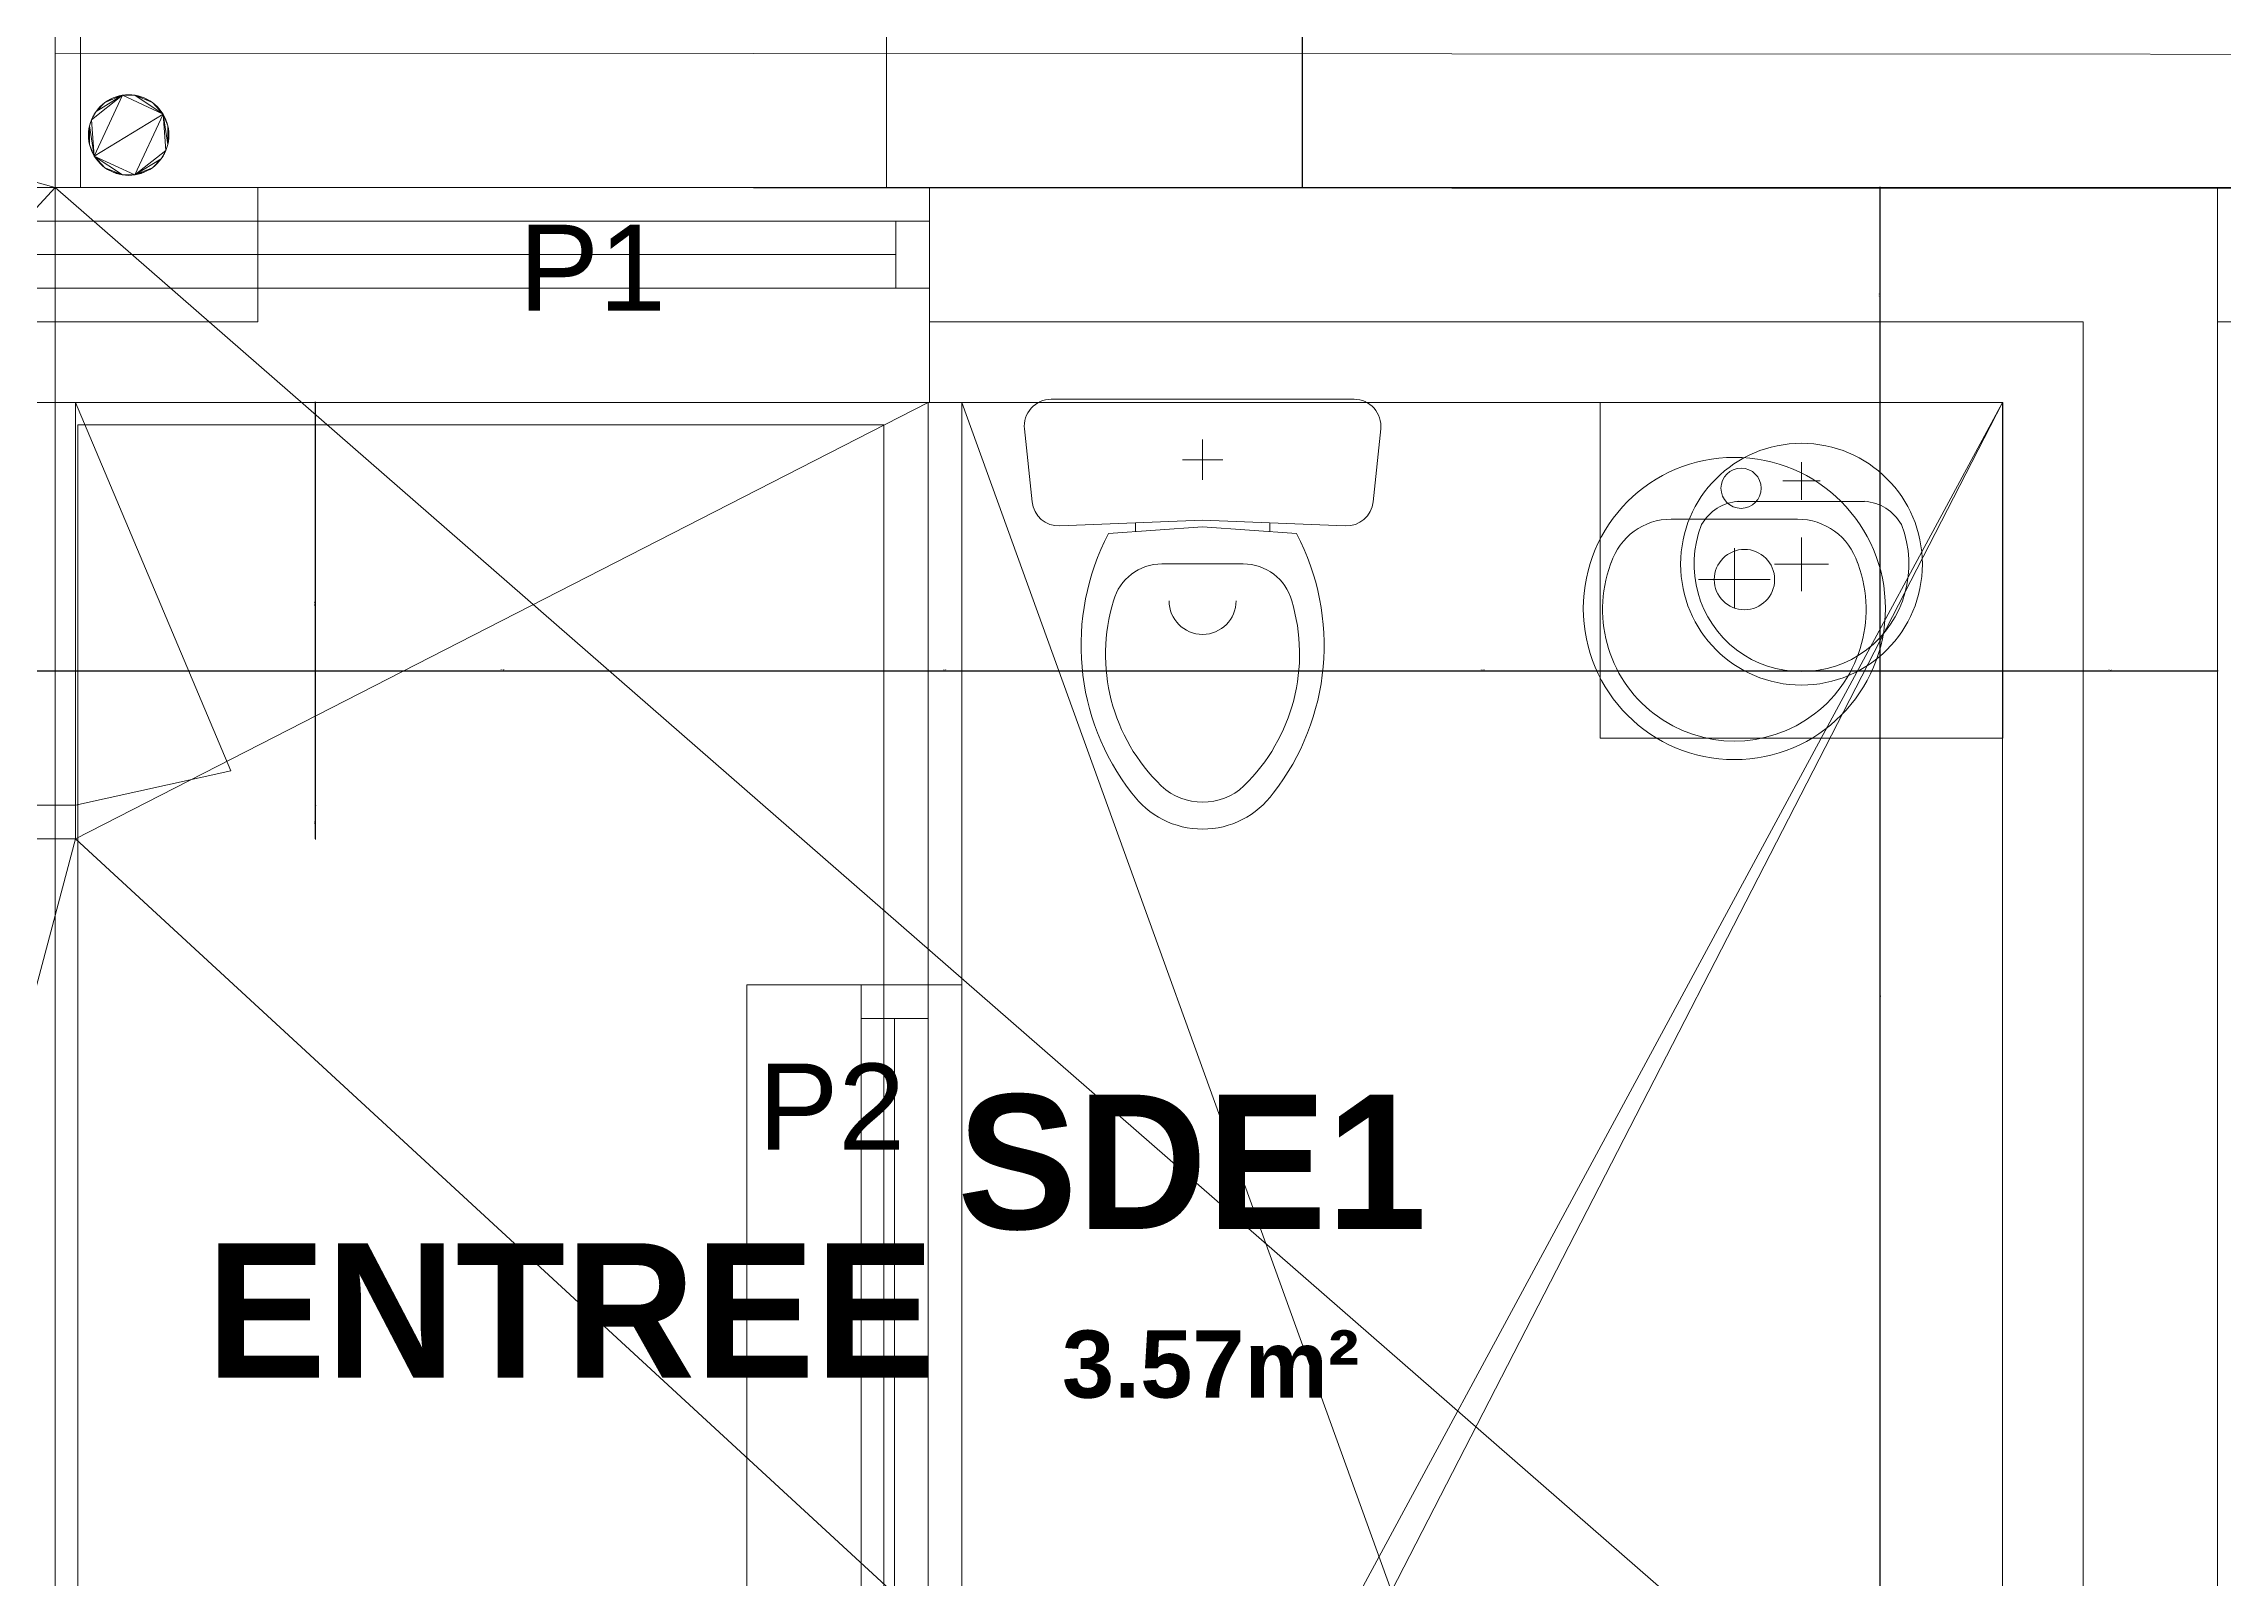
# Model space of a CAD drawing. Header units: metres. Extents: x -12536 to 12621, y -17191 to 9596.
# Drawn here: x -9293.3 to -8968.5, y -13539.2 to -13310.5 of the extents above; entities that cross this region are included whole.
import ezdxf
from ezdxf.enums import TextEntityAlignment as Align
from ezdxf.lldxf.tags import DXFTag

# ---------------------------------------------------------------- set-up
doc = ezdxf.new("R2010")
doc.units = ezdxf.units.M
doc.header["$MEASUREMENT"] = 0
doc.header["$PDMODE"] = 2
doc.header["$PDSIZE"] = 0.25
for name, color, linetype in [('Calque commun', 7, 'Continuous'), ('Layer2', 7, 'Continuous'), ('Layer5', 7, 'Continuous'), ('Layer90', 7, 'Continuous'), ('Textes', 7, 'Continuous')]:
    doc.layers.add(name, color=color, linetype=linetype)
doc.styles.add('Arial2', font='', dxfattribs={"height": 0.1})
doc.styles.add('Arial3', font='arial.ttf', dxfattribs={"height": 0.1})
doc.styles.add('Arial5', font='arial.ttf', dxfattribs={"height": 0.1})
doc.styles.add('Century Gothic', font='GOTHICB.TTF', dxfattribs={"height": 0.4})
doc.styles.add('Century Gothic17', font='GOTHIC.TTF', dxfattribs={"height": 0.18})
doc.styles.get('Arial2').set_extended_font_data('Arial', bold=True)
tags = doc.linetypes.add('HIDDEN', pattern=[0.375, 0.25, -0.125]).pattern_tags.tags
tags[6:7] = [DXFTag(74, 4), DXFTag(75, 0), DXFTag(340, '0'), DXFTag(46, 1.0), DXFTag(50, 0.0), DXFTag(44, 0.0), DXFTag(45, 0.0)]
tags[4:5] = [DXFTag(74, 4), DXFTag(75, 0), DXFTag(340, '0'), DXFTag(46, 1.0), DXFTag(50, 0.0), DXFTag(44, 0.0), DXFTag(45, 0.0)]
tags = doc.linetypes.add('HIDDEN2', pattern=[0.1875, 0.125, -0.0625]).pattern_tags.tags
tags[6:7] = [DXFTag(74, 4), DXFTag(75, 0), DXFTag(340, '0'), DXFTag(46, 1.0), DXFTag(50, 0.0), DXFTag(44, 0.0), DXFTag(45, 0.0)]
tags[4:5] = [DXFTag(74, 4), DXFTag(75, 0), DXFTag(340, '0'), DXFTag(46, 1.0), DXFTag(50, 0.0), DXFTag(44, 0.0), DXFTag(45, 0.0)]
doc.dimstyles.new('DIM16', dxfattribs={"dimtxt": 0.18, "dimasz": 0.035, "dimexe": 0.05, "dimexo": 0, "dimgap": 0.05, "dimtad": 1, "dimzin": 1, "dimdsep": 46, "dimtxsty": 'Century Gothic17', "dimblk": 'ORIGIN', "dimcen": 0.09, "dimdle": 0.05, "dimadec": 0, "dimazin": 0, "dimtfac": 1, "dimtdec": 4, "dimtix": 1, "dimtofl": 0, "dimtmove": 0, "dimatfit": 3, "dimfxl": 0.05, "dimfxlon": 1, "dimfrac": 2, "dimtolj": 1, "dimtzin": 0, "dimarcsym": 2})
doc.dimstyles.new('DIM19', dxfattribs={"dimtxt": 0.1, "dimasz": 0.025, "dimexe": 0.1, "dimexo": 0, "dimgap": 5e-05, "dimtad": 1, "dimzin": 1, "dimdsep": 46, "dimtxsty": 'Arial5', "dimblk": 'ORIGIN', "dimcen": 0.09, "dimdle": 0.1, "dimadec": 0, "dimazin": 0, "dimtfac": 1, "dimtdec": 4, "dimtix": 1, "dimtofl": 0, "dimtmove": 0, "dimatfit": 3, "dimfxl": 0.1, "dimfxlon": 1, "dimfrac": 2, "dimtolj": 1, "dimtzin": 0, "dimarcsym": 2})

# ---------------------------------------------------------------- blocks, each defined once
blk = doc.blocks.new('Block8405')
at = {"layer": 'Calque commun', "color": 7, "linetype": 'Continuous', "lineweight": 20}
for p, q in [((-4.3986, 11.0709), (-4.0967, 11.0709)), ((-3.0967, 11.0709), (-1.1786, 11.0709))]:
    blk.add_line(p, q, dxfattribs=at)
at = {"layer": 'Calque commun', "color": 7, "linetype": 'Continuous', "lineweight": 5}
for p, q in [((-4.5986, 10.8709), (-4.0967, 10.8709)), ((-3.0967, 10.8709), (-1.3786, 10.8709)), ((-4.7186, 10.7509), (-4.0967, 10.7509)), ((-3.0967, 10.7509), (-1.4986, 10.7509))]:
    blk.add_line(p, q, dxfattribs=at)
blk = doc.blocks.new('Block8406')
at = {"layer": 'Calque commun', "color": 7, "linetype": 'Continuous', "lineweight": 20}
blk.add_line((-1.1786, 11.0709), (-1.1786, 4.671), dxfattribs=at)
at = {"layer": 'Calque commun', "color": 7, "linetype": 'Continuous', "lineweight": 5}
for p, q in [((-1.3786, 10.8709), (-1.3786, 4.671)), ((-1.4986, 10.7509), (-1.4986, 4.671))]:
    blk.add_line(p, q, dxfattribs=at)
blk = doc.blocks.new('wc-3')
at = {"layer": 'Layer2', "color": 6, "linetype": 'Continuous', "lineweight": 5}
for p, q in [((-0.2256, 0), (0.2256, 0)), ((-0.2653, -0.0442), (-0.2539, -0.1527)), ((0, -0.06), (0, -0.12)), ((0.2539, -0.1527), (0.2653, -0.0442)), ((-0.03, -0.09), (0.03, -0.09)), ((-0.2125, -0.1885), (0, -0.18)), ((-0.14, -0.2), (0, -0.19)), ((-0.1, -0.184), (-0.1, -0.1971)), ((0, -0.18), (0.2125, -0.1885)), ((0, -0.19), (0.14, -0.2)), ((0.1, -0.1971), (0.1, -0.184)), ((-0.06, -0.2451), (0.06, -0.2451))]:
    blk.add_line(p, q, dxfattribs=at)
at = {"layer": 'Layer2', "color": 6, "linetype": 'Continuous', "lineweight": 5, "flags": 128}
for points in [[(-0.2653, -0.0442, -0.445253), (-0.2256, 0)], [(0.2256, 0, -0.445276), (0.2653, -0.0442)], [(-0.2539, -0.1527, 0.395314), (-0.2125, -0.1885)], [(0.2125, -0.1885, 0.395339), (0.2539, -0.1527)], [(-0.14, -0.2, 0.294671), (-0.1052, -0.5864)], [(0.14, -0.2, -0.294671), (0.1052, -0.5864)], [(-0.1327, -0.3, -0.337883), (-0.0606, -0.2451)], [(0.1327, -0.3, 0.337854), (0.0606, -0.2451)], [(-0.1327, -0.3, 0.281729), (-0.0616, -0.5756)], [(-0.05, -0.3, 1), (0.05, -0.3)], [(0.1327, -0.3, -0.279876), (0.0616, -0.5756)], [(-0.0616, -0.5756, 0.395927), (0.0616, -0.5756)], [(-0.1052, -0.5864, 0.509528), (0.1052, -0.5864)]]:
    blk.add_lwpolyline(points, format="xyb", dxfattribs=at)
blk = doc.blocks.new('@PRES_1_$$_1-17')
at = {"layer": 'Calque commun', "color": 5, "linetype": 'Continuous', "lineweight": 5}
for p, q in [((0, 0.32), (3, 0.32)), ((3, 0.15), (0, 0.15)), ((0.05, 0.05), (0.05, 0.15)), ((2.95, 0.15), (2.95, 0.05)), ((0.05, 0.1), (2.95, 0.1)), ((3, 0.05), (0, 0.05)), ((0, 0), (3, 0))]:
    blk.add_line(p, q, dxfattribs=at)
blk = doc.blocks.new('@PRES_1_$$_1-18')
at = {"layer": 'Calque commun', "color": 0, "linetype": 'ByBlock', "lineweight": -2}
blk.add_line((0, 0), (0, 0.32), dxfattribs=at)
blk = doc.blocks.new('@PRES_1_$$_1-19')
at = {"layer": 'Calque commun', "color": 0, "linetype": 'ByBlock', "lineweight": -2}
blk.add_line((0, 0), (0, 0.32), dxfattribs=at)
blk = doc.blocks.new('INTER_2D_COMB7')
at = {"layer": 'Calque commun', "color": 0, "linetype": 'ByBlock', "lineweight": -2}
blk.add_blockref('@PRES_1_$$_1-17', (0, 0), dxfattribs=at)
at = {"layer": 'Calque commun', "color": 7, "linetype": 'Continuous', "lineweight": 5}
blk.add_blockref('@PRES_1_$$_1-18', (0, 0), dxfattribs=at)
at = {"layer": 'Calque commun', "color": 7, "linetype": 'Continuous', "lineweight": 5, "extrusion": (0, 0, -1), "xscale": -1, "yscale": -1, "zscale": -1, "rotation": 180}
blk.add_blockref('@PRES_1_$$_1-19', (-3, 0), dxfattribs=at)
blk = doc.blocks.new('PLACED_COMB7')
at = {"layer": 'Calque commun', "color": 0, "linetype": 'ByBlock', "lineweight": -2}
blk.add_blockref('INTER_2D_COMB7', (0, 0), dxfattribs=at)
blk = doc.blocks.new('Block11366')
at = {"layer": 'Calque commun', "color": 7, "linetype": 'Continuous', "lineweight": 20}
blk.add_line((-4.3986, 11.0709), (-4.3986, 12.8909), dxfattribs=at)
at = {"layer": 'Calque commun', "color": 7, "linetype": 'Continuous', "lineweight": 5}
for p, q in [((-4.5986, 10.8709), (-4.5986, 12.6909)), ((-4.7186, 10.7509), (-4.7186, 12.5709))]:
    blk.add_line(p, q, dxfattribs=at)
blk = doc.blocks.new('@PRES_1_$$_1-29')
at = {"layer": 'Calque commun', "color": 5, "linetype": 'Continuous', "lineweight": 5}
for p, q in [((0, 0.32), (3, 0.32)), ((3, 0.15), (0, 0.15)), ((0.05, 0.05), (0.05, 0.15)), ((2.95, 0.15), (2.95, 0.05)), ((0.05, 0.1), (2.95, 0.1)), ((3, 0.05), (0, 0.05)), ((0, 0), (3, 0))]:
    blk.add_line(p, q, dxfattribs=at)
blk = doc.blocks.new('@PRES_1_$$_1-30')
at = {"layer": 'Calque commun', "color": 7, "linetype": 'Continuous', "lineweight": 5}
blk.add_line((0, 0), (0, 0.32), dxfattribs=at)
blk = doc.blocks.new('@PRES_1_$$_1-31')
at = {"layer": 'Calque commun', "color": 7, "linetype": 'Continuous', "lineweight": 5}
blk.add_line((0, 0), (0, 0.32), dxfattribs=at)
blk = doc.blocks.new('INTER_2D_COMB11')
at = {"layer": 'Layer5', "color": 0, "linetype": 'ByBlock', "lineweight": -2}
for name in ['@PRES_1_$$_1-29', '@PRES_1_$$_1-30']:
    blk.add_blockref(name, (0, 0), dxfattribs=at)
at = {"layer": 'Layer5', "color": 0, "linetype": 'ByBlock', "lineweight": -2, "extrusion": (0, 0, -1), "xscale": -1, "yscale": -1, "zscale": -1, "rotation": 180}
blk.add_blockref('@PRES_1_$$_1-31', (-3, 0), dxfattribs=at)
blk = doc.blocks.new('PLACED_COMB11')
at = {"layer": 'Layer5', "color": 0, "linetype": 'ByBlock', "lineweight": -2}
blk.add_blockref('INTER_2D_COMB11', (0, 0), dxfattribs=at)
blk = doc.blocks.new('_ORIGIN')
at = {"color": 0, "linetype": 'ByBlock', "lineweight": -2}
blk.add_line((0, 0), (-1, 0), dxfattribs=at)
blk.add_circle((0, 0), 0.5, dxfattribs=at)
blk = doc.blocks.new('*D2027')
at = {"layer": 'Calque commun', "color": 0, "linetype": 'ByBlock', "lineweight": -2, "transparency": 16777216}
for p, q in [((-9105.85, -13149.93), (-9105.75, -13149.93)), ((-9105.8, -13149.93), (-9105.8, -13149.97)), ((-9105.8, -13331.9), (-9105.8, -13149.97)), ((-9105.85, -13331.93), (-9105.75, -13331.93))]:
    blk.add_line(p, q, dxfattribs=at)
at = {"layer": 'Calque commun', "color": 0, "linetype": 'Continuous', "lineweight": -2, "transparency": 16777216}
blk.add_line((-9105.8, -13149.9), (-9105.8, -13149.86), dxfattribs=at)
at = {"layer": 'Defpoints', "color": 0, "linetype": 'Continuous', "transparency": 16777216}
for p in [(-9291.56, -13149.93), (-9105.8, -13149.93), (-9291.56, -13331.93)]:
    blk.add_point(p, dxfattribs=at)
at = {"layer": 'Calque commun', "color": 0, "linetype": 'Continuous', "lineweight": -2, "transparency": 16777216, "xscale": 0.03500000014901161, "yscale": 0.03500000014901161, "zscale": 0.03500000014901161, "rotation": 270}
for p in [(-9105.8, -13149.93), (-9105.8, -13331.93)]:
    blk.add_blockref('_ORIGIN', p, dxfattribs=at)
at = {"layer": 'Calque commun', "color": 0, "linetype": 'Continuous', "lineweight": 5, "transparency": 16777216, "insert": (-9105.85, -13240.93), "char_height": 0.18, "attachment_point": 8, "rotation": 90, "line_spacing_factor": 0.773441, "style": 'Century Gothic17'}
blk.add_mtext('\\A1;182.00', dxfattribs=at)
blk = doc.blocks.new('*D2047')
at = {"layer": 'Calque commun', "color": 0, "linetype": 'ByBlock', "lineweight": -2, "transparency": 16777216}
for p, q in [((-9288.56, -13403.94), (-9288.56, -13403.84)), ((-9288.52, -13403.89), (-9161.59, -13403.89)), ((-9161.56, -13403.89), (-9161.59, -13403.89)), ((-9161.56, -13403.94), (-9161.56, -13403.84))]:
    blk.add_line(p, q, dxfattribs=at)
at = {"layer": 'Calque commun', "color": 0, "linetype": 'Continuous', "lineweight": -2, "transparency": 16777216}
blk.add_line((-9161.52, -13403.89), (-9161.49, -13403.89), dxfattribs=at)
at = {"layer": 'Defpoints', "color": 0, "linetype": 'Continuous', "transparency": 16777216}
for p in [(-9161.56, -13403.89), (-9288.56, -13423.93), (-9161.56, -13423.93)]:
    blk.add_point(p, dxfattribs=at)
at = {"layer": 'Calque commun', "color": 0, "linetype": 'Continuous', "lineweight": -2, "transparency": 16777216, "xscale": 0.03500000014901161, "yscale": 0.03500000014901161, "zscale": 0.03500000014901161, "rotation": 180}
for p in [(-9288.56, -13403.89), (-9161.56, -13403.89)]:
    blk.add_blockref('_ORIGIN', p, dxfattribs=at)
at = {"layer": 'Calque commun', "color": 0, "linetype": 'Continuous', "lineweight": 5, "transparency": 16777216, "insert": (-9225.06, -13403.84), "char_height": 0.18, "attachment_point": 8, "line_spacing_factor": 0.773441, "style": 'Century Gothic17'}
blk.add_mtext('\\A1;127.00', dxfattribs=at)
blk = doc.blocks.new('*D2094')
at = {"layer": 'Calque commun', "color": 0, "linetype": 'ByBlock', "lineweight": -2, "transparency": 16777216}
for p, q in [((-9019.68, -13363.93), (-9019.88, -13363.93)), ((-9019.78, -13363.93), (-9019.78, -13363.96)), ((-9019.78, -13540.75), (-9019.78, -13363.96)), ((-9019.68, -13540.78), (-9019.88, -13540.78))]:
    blk.add_line(p, q, dxfattribs=at)
at = {"layer": 'Calque commun', "color": 0, "linetype": 'Continuous', "lineweight": -2, "transparency": 16777216}
blk.add_line((-9019.78, -13363.91), (-9019.78, -13363.88), dxfattribs=at)
at = {"layer": 'Defpoints', "color": 0, "linetype": 'Continuous', "transparency": 16777216}
for p in [(-9019.78, -13363.93), (-9001.56, -13363.93), (-9001.55, -13540.78)]:
    blk.add_point(p, dxfattribs=at)
at = {"layer": 'Calque commun', "color": 0, "linetype": 'Continuous', "lineweight": -2, "transparency": 16777216, "xscale": 0.02500000037252903, "yscale": 0.02500000037252903, "zscale": 0.02500000037252903, "rotation": 270.0008265230018}
for p in [(-9019.78, -13363.93), (-9019.78, -13540.78)]:
    blk.add_blockref('_ORIGIN', p, dxfattribs=at)
at = {"layer": 'Calque commun', "color": 0, "linetype": 'Continuous', "lineweight": 5, "transparency": 16777216, "insert": (-9019.78, -13452.35), "char_height": 0.1, "attachment_point": 8, "rotation": 270.0008, "line_spacing_factor": 0.773441, "style": 'Arial5'}
blk.add_mtext('\\A1;176.84', dxfattribs=at)
blk = doc.blocks.new('*D2095')
at = {"layer": 'Calque commun', "color": 0, "linetype": 'ByBlock', "lineweight": -2, "transparency": 16777216}
for p, q in [((-9019.73, -13331.93), (-9019.83, -13331.93)), ((-9019.78, -13331.93), (-9019.78, -13331.97)), ((-9019.78, -13363.9), (-9019.78, -13331.97)), ((-9019.73, -13363.93), (-9019.83, -13363.93))]:
    blk.add_line(p, q, dxfattribs=at)
at = {"layer": 'Calque commun', "color": 0, "linetype": 'Continuous', "lineweight": -2, "transparency": 16777216}
blk.add_line((-9019.78, -13331.9), (-9019.78, -13331.86), dxfattribs=at)
at = {"layer": 'Defpoints', "color": 0, "linetype": 'Continuous', "transparency": 16777216}
for p in [(-9019.78, -13331.93), (-8969.56, -13331.93), (-9001.56, -13363.93)]:
    blk.add_point(p, dxfattribs=at)
at = {"layer": 'Calque commun', "color": 0, "linetype": 'Continuous', "lineweight": -2, "transparency": 16777216, "xscale": 0.03500000014901161, "yscale": 0.03500000014901161, "zscale": 0.03500000014901161, "rotation": 270}
for p in [(-9019.78, -13331.93), (-9019.78, -13363.93)]:
    blk.add_blockref('_ORIGIN', p, dxfattribs=at)
at = {"layer": 'Calque commun', "color": 0, "linetype": 'Continuous', "lineweight": 5, "transparency": 16777216, "insert": (-9019.83, -13347.93), "char_height": 0.18, "attachment_point": 8, "rotation": 90, "line_spacing_factor": 0.773441, "style": 'Century Gothic17'}
blk.add_mtext('\\A1;32.00', dxfattribs=at)
blk = doc.blocks.new('*D2098')
at = {"layer": 'Calque commun', "color": 0, "linetype": 'ByBlock', "lineweight": -2, "transparency": 16777216}
for p, q in [((-8926.1, -13331.93), (-8926, -13331.93)), ((-8926.05, -13331.93), (-8926.05, -13331.97)), ((-8926.05, -13363.9), (-8926.05, -13331.97)), ((-8926.1, -13363.93), (-8926, -13363.93))]:
    blk.add_line(p, q, dxfattribs=at)
at = {"layer": 'Calque commun', "color": 0, "linetype": 'Continuous', "lineweight": -2, "transparency": 16777216}
blk.add_line((-8926.05, -13331.9), (-8926.05, -13331.86), dxfattribs=at)
at = {"layer": 'Defpoints', "color": 0, "linetype": 'Continuous', "transparency": 16777216}
for p in [(-8990.56, -13331.93), (-8926.05, -13331.93), (-8957.56, -13363.93)]:
    blk.add_point(p, dxfattribs=at)
at = {"layer": 'Calque commun', "color": 0, "linetype": 'Continuous', "lineweight": -2, "transparency": 16777216, "xscale": 0.03500000014901161, "yscale": 0.03500000014901161, "zscale": 0.03500000014901161, "rotation": 270}
for p in [(-8926.05, -13331.93), (-8926.05, -13363.93)]:
    blk.add_blockref('_ORIGIN', p, dxfattribs=at)
at = {"layer": 'Calque commun', "color": 0, "linetype": 'Continuous', "lineweight": 5, "transparency": 16777216, "insert": (-8926.1, -13347.93), "char_height": 0.18, "attachment_point": 8, "rotation": 90, "line_spacing_factor": 0.773441, "style": 'Century Gothic17'}
blk.add_mtext('\\A1;32.00', dxfattribs=at)
blk = doc.blocks.new('*D2099')
at = {"layer": 'Calque commun', "color": 0, "linetype": 'ByBlock', "lineweight": -2, "transparency": 16777216}
for p, q in [((-9161.56, -13403.89), (-9161.56, -13403.84)), ((-9161.52, -13403.89), (-9156.59, -13403.89)), ((-9156.56, -13403.89), (-9156.59, -13403.89)), ((-9156.56, -13403.84), (-9156.56, -13403.94))]:
    blk.add_line(p, q, dxfattribs=at)
at = {"layer": 'Calque commun', "color": 0, "linetype": 'Continuous', "lineweight": -2, "transparency": 16777216}
blk.add_line((-9156.52, -13403.89), (-9156.49, -13403.89), dxfattribs=at)
at = {"layer": 'Defpoints', "color": 0, "linetype": 'Continuous', "transparency": 16777216}
for p in [(-9156.56, -13363.93), (-9161.56, -13403.89), (-9156.56, -13403.89)]:
    blk.add_point(p, dxfattribs=at)
at = {"layer": 'Calque commun', "color": 0, "linetype": 'Continuous', "lineweight": -2, "transparency": 16777216, "xscale": 0.03500000014901161, "yscale": 0.03500000014901161, "zscale": 0.03500000014901161, "rotation": 180}
for p in [(-9161.56, -13403.89), (-9156.56, -13403.89)]:
    blk.add_blockref('_ORIGIN', p, dxfattribs=at)
at = {"layer": 'Calque commun', "color": 0, "linetype": 'Continuous', "lineweight": 5, "transparency": 16777216, "insert": (-9159.06, -13403.84), "char_height": 0.18, "attachment_point": 8, "line_spacing_factor": 0.773441, "style": 'Century Gothic17'}
blk.add_mtext('\\A1;5.00', dxfattribs=at)
blk = doc.blocks.new('*D2100')
at = {"layer": 'Calque commun', "color": 0, "linetype": 'ByBlock', "lineweight": -2, "transparency": 16777216}
for p, q in [((-9156.56, -13403.84), (-9156.56, -13403.94)), ((-9156.52, -13403.89), (-9001.59, -13403.89)), ((-9001.56, -13403.89), (-9001.59, -13403.89)), ((-9001.56, -13403.84), (-9001.56, -13403.94))]:
    blk.add_line(p, q, dxfattribs=at)
at = {"layer": 'Calque commun', "color": 0, "linetype": 'Continuous', "lineweight": -2, "transparency": 16777216}
blk.add_line((-9001.52, -13403.89), (-9001.49, -13403.89), dxfattribs=at)
at = {"layer": 'Defpoints', "color": 0, "linetype": 'Continuous', "transparency": 16777216}
for p in [(-9156.56, -13363.93), (-9001.56, -13363.93), (-9001.56, -13403.89)]:
    blk.add_point(p, dxfattribs=at)
at = {"layer": 'Calque commun', "color": 0, "linetype": 'Continuous', "lineweight": -2, "transparency": 16777216, "xscale": 0.03500000014901161, "yscale": 0.03500000014901161, "zscale": 0.03500000014901161, "rotation": 180}
for p in [(-9156.56, -13403.89), (-9001.56, -13403.89)]:
    blk.add_blockref('_ORIGIN', p, dxfattribs=at)
at = {"layer": 'Calque commun', "color": 0, "linetype": 'Continuous', "lineweight": 5, "transparency": 16777216, "insert": (-9079.06, -13403.84), "char_height": 0.18, "attachment_point": 8, "line_spacing_factor": 0.773441, "style": 'Century Gothic17'}
blk.add_mtext('\\A1;155.00', dxfattribs=at)
blk = doc.blocks.new('*D2101')
at = {"layer": 'Calque commun', "color": 0, "linetype": 'ByBlock', "lineweight": -2, "transparency": 16777216}
for p, q in [((-9001.56, -13403.84), (-9001.56, -13403.94)), ((-9001.52, -13403.89), (-8969.59, -13403.89)), ((-8969.56, -13403.89), (-8969.59, -13403.89)), ((-8969.56, -13403.84), (-8969.56, -13403.94))]:
    blk.add_line(p, q, dxfattribs=at)
at = {"layer": 'Calque commun', "color": 0, "linetype": 'Continuous', "lineweight": -2, "transparency": 16777216}
blk.add_line((-8969.52, -13403.89), (-8969.49, -13403.89), dxfattribs=at)
at = {"layer": 'Defpoints', "color": 0, "linetype": 'Continuous', "transparency": 16777216}
for p in [(-8969.56, -13331.93), (-9001.56, -13363.93), (-8969.56, -13403.89)]:
    blk.add_point(p, dxfattribs=at)
at = {"layer": 'Calque commun', "color": 0, "linetype": 'Continuous', "lineweight": -2, "transparency": 16777216, "xscale": 0.03500000014901161, "yscale": 0.03500000014901161, "zscale": 0.03500000014901161, "rotation": 180}
for p in [(-9001.56, -13403.89), (-8969.56, -13403.89)]:
    blk.add_blockref('_ORIGIN', p, dxfattribs=at)
at = {"layer": 'Calque commun', "color": 0, "linetype": 'Continuous', "lineweight": 5, "transparency": 16777216, "insert": (-8985.56, -13403.84), "char_height": 0.18, "attachment_point": 8, "line_spacing_factor": 0.773441, "style": 'Century Gothic17'}
blk.add_mtext('\\A1;32.00', dxfattribs=at)
blk = doc.blocks.new('*D2105')
at = {"layer": 'Calque commun', "color": 0, "linetype": 'ByBlock', "lineweight": -2, "transparency": 16777216}
for p, q in [((-9313.56, -13403.94), (-9313.56, -13403.84)), ((-9313.52, -13403.89), (-9288.59, -13403.89)), ((-9288.56, -13403.89), (-9288.59, -13403.89)), ((-9288.56, -13403.89), (-9288.56, -13403.84))]:
    blk.add_line(p, q, dxfattribs=at)
at = {"layer": 'Calque commun', "color": 0, "linetype": 'Continuous', "lineweight": -2, "transparency": 16777216}
blk.add_line((-9288.52, -13403.89), (-9288.49, -13403.89), dxfattribs=at)
at = {"layer": 'Defpoints', "color": 0, "linetype": 'Continuous', "transparency": 16777216}
for p in [(-9288.56, -13403.89), (-9288.56, -13403.89), (-9313.56, -13418.93)]:
    blk.add_point(p, dxfattribs=at)
at = {"layer": 'Calque commun', "color": 0, "linetype": 'Continuous', "lineweight": -2, "transparency": 16777216, "xscale": 0.03500000014901161, "yscale": 0.03500000014901161, "zscale": 0.03500000014901161, "rotation": 180}
for p in [(-9313.56, -13403.89), (-9288.56, -13403.89)]:
    blk.add_blockref('_ORIGIN', p, dxfattribs=at)
at = {"layer": 'Calque commun', "color": 0, "linetype": 'Continuous', "lineweight": 5, "transparency": 16777216, "insert": (-9301.06, -13403.84), "char_height": 0.18, "attachment_point": 8, "line_spacing_factor": 0.773441, "style": 'Century Gothic17'}
blk.add_mtext('\\A1;25.00', dxfattribs=at)
blk = doc.blocks.new('*D2040')
at = {"layer": 'Calque commun', "color": 0, "linetype": 'ByBlock', "lineweight": -2, "transparency": 16777216}
for p, q in [((-9252.84, -13423.93), (-9252.74, -13423.93)), ((-9252.79, -13423.93), (-9252.79, -13423.97)), ((-9252.79, -13428.9), (-9252.79, -13423.97)), ((-9252.84, -13428.93), (-9252.74, -13428.93))]:
    blk.add_line(p, q, dxfattribs=at)
at = {"layer": 'Calque commun', "color": 0, "linetype": 'Continuous', "lineweight": -2, "transparency": 16777216}
blk.add_line((-9252.79, -13423.9), (-9252.79, -13423.86), dxfattribs=at)
at = {"layer": 'Defpoints', "color": 0, "linetype": 'Continuous', "transparency": 16777216}
for p in [(-9288.56, -13423.93), (-9252.79, -13423.93), (-9288.56, -13428.93)]:
    blk.add_point(p, dxfattribs=at)
at = {"layer": 'Calque commun', "color": 0, "linetype": 'Continuous', "lineweight": -2, "transparency": 16777216, "xscale": 0.03500000014901161, "yscale": 0.03500000014901161, "zscale": 0.03500000014901161, "rotation": 270}
for p in [(-9252.79, -13423.93), (-9252.79, -13428.93)]:
    blk.add_blockref('_ORIGIN', p, dxfattribs=at)
at = {"layer": 'Calque commun', "color": 0, "linetype": 'Continuous', "lineweight": 5, "transparency": 16777216, "insert": (-9252.84, -13426.43), "char_height": 0.18, "attachment_point": 8, "rotation": 90, "line_spacing_factor": 0.773441, "style": 'Century Gothic17'}
blk.add_mtext('\\A1;5.00', dxfattribs=at)
blk = doc.blocks.new('*D2041')
at = {"layer": 'Calque commun', "color": 0, "linetype": 'ByBlock', "lineweight": -2, "transparency": 16777216}
for p, q in [((-9252.84, -13363.93), (-9252.74, -13363.93)), ((-9252.79, -13363.93), (-9252.79, -13363.97)), ((-9252.79, -13423.9), (-9252.79, -13363.97)), ((-9252.84, -13423.93), (-9252.74, -13423.93))]:
    blk.add_line(p, q, dxfattribs=at)
at = {"layer": 'Calque commun', "color": 0, "linetype": 'Continuous', "lineweight": -2, "transparency": 16777216}
blk.add_line((-9252.79, -13363.9), (-9252.79, -13363.86), dxfattribs=at)
at = {"layer": 'Defpoints', "color": 0, "linetype": 'Continuous', "transparency": 16777216}
for p in [(-9288.56, -13363.93), (-9252.79, -13363.93), (-9288.56, -13423.93)]:
    blk.add_point(p, dxfattribs=at)
at = {"layer": 'Calque commun', "color": 0, "linetype": 'Continuous', "lineweight": -2, "transparency": 16777216, "xscale": 0.03500000014901161, "yscale": 0.03500000014901161, "zscale": 0.03500000014901161, "rotation": 270}
for p in [(-9252.79, -13363.93), (-9252.79, -13423.93)]:
    blk.add_blockref('_ORIGIN', p, dxfattribs=at)
at = {"layer": 'Calque commun', "color": 0, "linetype": 'Continuous', "lineweight": 5, "transparency": 16777216, "insert": (-9252.84, -13393.93), "char_height": 0.18, "attachment_point": 8, "rotation": 90, "line_spacing_factor": 0.773441, "style": 'Century Gothic17'}
blk.add_mtext('\\A1;60.00', dxfattribs=at)
blk = doc.blocks.new('120x220')
at = {"layer": 'Calque commun', "color": 7, "linetype": 'HIDDEN', "lineweight": 5}
mesh = blk.add_polyface(dxfattribs=at)
corners = [(0, 2.2), (0, 0), (1.2, 0), (1.2, 2.2)]
mesh.append_faces([[corners[k] for k in face] for face in [(0, 1, 2, 3)]], dxfattribs={"color": 7})
blk = doc.blocks.new('vasque1')
at = {"layer": 'Layer2', "color": 6, "linetype": 'Continuous', "lineweight": 5}
for p, q in [((-0.094, -0.092), (0.094, -0.092)), ((0, -0.182), (0, -0.135)), ((-0.0533, -0.182), (0.0533, -0.182)), ((0, -0.182), (0, -0.224))]:
    blk.add_line(p, q, dxfattribs=at)
at = {"layer": 'Layer2', "color": 6, "linetype": 'Continuous', "lineweight": 5, "flags": 128}
for points in [[(0, -0.45, -1), (0, 0)], [(0, 0, -1), (0, -0.45)], [(0.02, -0.046, 1), (-0.04, -0.046, 1), (0.02, -0.046)], [(-0.094, -0.092, 0.324927), (-0.1834, -0.157)], [(0.094, -0.092, -0.324927), (0.1834, -0.157)], [(-0.1814, -0.1514, 1.494518), (0.1814, -0.1514)], [(0.03, -0.182, 1), (-0.06, -0.182, 1), (0.03, -0.182)]]:
    blk.add_lwpolyline(points, format="xyb", dxfattribs=at)
blk = doc.blocks.new('vasqu450')
at = {"layer": 'Calque commun', "color": 6, "linetype": 'Continuous', "lineweight": 5}
blk.add_line((0.1207, 0.1168), (-0.1173, 0.117), dxfattribs=at)
for radius, start, end in [(0.225, 360, 359.9994), (0.2, 158.4, 21.6)]:
    blk.add_arc((0, 0), radius, start, end, dxfattribs=at)
at = {"layer": 'Calque commun', "color": 6, "linetype": 'Continuous', "lineweight": 5, "extrusion": (0, 0, -1)}
for centre, start, end in [((0.112, 0.0327), 28.9734, 86.4066), ((-0.112, 0.0327), 93.5934, 151.0266)]:
    blk.add_arc(centre, 0.0845, start, end, dxfattribs=at)
at = {"layer": 'Layer90', "color": 6, "linetype": 'Continuous', "lineweight": 5}
for p, q in [((0, 0.19), (0, 0.12)), ((0.035, 0.155), (-0.035, 0.155)), ((0, 0.05), (0, -0.05)), ((-0.05, 0), (0.05, 0))]:
    blk.add_line(p, q, dxfattribs=at)
blk = doc.blocks.new('meuble vasque 60x50')
at = {"layer": 'Calque commun', "color": 0, "linetype": 'ByBlock', "lineweight": -2, "xscale": 0.800000011920929, "yscale": 0.800000011920929, "zscale": 0.800000011920929}
blk.add_blockref('vasqu450', (0.2994, -0.241), dxfattribs=at)
at = {"layer": 'Calque commun', "color": 0, "linetype": 'ByBlock', "lineweight": -2}
blk.add_blockref('vasque1', (0.3994, -0.0819), dxfattribs=at)
at = {"layer": 'Calque commun', "color": 6, "linetype": 'Continuous', "lineweight": 5}
mesh = blk.add_polyface(dxfattribs=at)
corners = [(-0.0006, -0.0002), (0.5994, -0.0002), (0.5994, -0.5002), (-0.0006, -0.5002)]
mesh.append_faces([[corners[k] for k in face] for face in [(0, 1, 2, 3)]], dxfattribs={"color": 6})

msp = doc.modelspace()

# ---------------------------------------------------------------- linework, layer by layer
at = {"layer": 'Calque commun', "color": 12, "linetype": 'Continuous', "lineweight": 20}
for p, q in [((-9261.362, -13331.932), (-9261.362, -13351.932)), ((-9161.362, -13331.932), (-9161.362, -13351.932)), ((-9261.362, -13351.932), (-9311.558, -13351.932)), ((-9161.362, -13351.932), (-8989.557, -13351.932)), ((-8989.557, -13351.932), (-8989.557, -13971.928)), ((-8989.557, -13351.932), (-8989.557, -13971.928)), ((-8775.557, -13351.932), (-8969.557, -13351.932))]:
    msp.add_line(p, q, dxfattribs=at)
at = {"layer": 'Calque commun', "color": 7, "linetype": 'Continuous', "lineweight": 5}
for p, q in [((-9288.557, -13363.931), (-9265.403, -13418.807)), ((-9265.403, -13418.807), (-9288.557, -13423.931))]:
    msp.add_line(p, q, dxfattribs=at)
at = {"layer": 'Calque commun', "color": 15, "linetype": 'Continuous', "lineweight": 20}
for p, q in [((-9161.557, -13363.931), (-9156.557, -13363.931)), ((-9161.557, -13450.652), (-9161.557, -13363.931)), ((-9156.557, -13450.652), (-9156.557, -13363.931)), ((-9313.558, -13423.931), (-9288.557, -13423.931)), ((-9288.557, -13428.931), (-9288.557, -13423.931)), ((-9313.558, -13428.931), (-9288.557, -13428.931))]:
    msp.add_line(p, q, dxfattribs=at)

# ---------------------------------------------------------------- block references
at = {"layer": 'Calque commun', "color": 0, "linetype": 'ByBlock', "lineweight": -2, "xscale": 100, "yscale": 100, "zscale": 100}
for name, p in [('120x220', (-9287.781, -13331.932)), ('Block11366', (-8851.696, -14439.024)), ('Block8405', (-8851.696, -14439.024)), ('Block8406', (-8851.696, -14439.024)), ('120x220', (-9288.165, -13587.258))]:
    msp.add_blockref(name, p, dxfattribs=at)
at = {"layer": 'Calque commun', "color": 0, "linetype": 'ByBlock', "lineweight": -2, "rotation": 180}
for name, p, xscale, yscale, zscale in [('PLACED_COMB7', (-9161.362, -13331.932), 100, 100, 100), ('wc-3', (-9120.687, -13363.477), -100, -100, -100)]:
    msp.add_blockref(name, p, dxfattribs=dict(at, xscale=xscale, yscale=yscale, zscale=zscale))
at = {"layer": 'Calque commun', "color": 0, "linetype": 'ByBlock', "lineweight": -2, "extrusion": (0, 0, -1), "xscale": -100, "yscale": -100, "zscale": -100}
for name, p, rotation in [('meuble vasque 60x50', (9001.557, -13363.931), 180), ('PLACED_COMB11', (9156.557, -13450.652), 90)]:
    msp.add_blockref(name, p, dxfattribs=dict(at, rotation=rotation))

# ---------------------------------------------------------------- texts
at = {"layer": 'Textes', "color": 5, "linetype": 'ByBlock', "lineweight": -2, "style": 'Arial3'}
for s, p in [('P1', (-9222.504, -13350.283)), ('P2', (-9186.85, -13475.182))]:
    msp.add_text(s, height=12.8, dxfattribs=at).set_placement(p)
at = {"layer": 'Textes', "color": 5, "linetype": 'ByBlock', "lineweight": -2, "style": 'Century Gothic'}
msp.add_text('SDE1', height=20, dxfattribs=at).set_placement((-9087.321, -13467.011), align=Align.TOP_RIGHT)
msp.add_text('ENTREE', height=20, dxfattribs=at).set_placement((-9269.072, -13489.135), align=Align.TOP_LEFT)
at = {"layer": 'Textes', "color": 9, "linetype": 'ByBlock', "lineweight": -2, "style": 'Arial2'}
msp.add_text('3.57m²', height=10, dxfattribs=at).set_placement((-9141.624, -13512.128))

# ---------------------------------------------------------------- dimensions: what is measured, and where the dimension line sits
at = {"layer": 'Calque commun', "color": 5, "linetype": 'Continuous', "lineweight": 5}
for p1, p2, distance, dimstyle, picture, middle in [((-9291.558, -13331.932), (-9291.558, -13149.931), -185.754, 'DIM16', '*D2027', (-9105.948, -13240.931)), ((-9288.557, -13423.931), (-9288.557, -13363.931), -35.769, 'DIM16', '*D2041', (-9252.933, -13393.931)), ((-9156.557, -13363.931), (-9001.557, -13363.931), -39.959, 'DIM16', '*D2100', (-9079.057, -13403.746)), ((-9001.5548, -13540.776), (-9001.5573, -13363.9315), 18.227, 'DIM19', '*D2094', (-9019.732, -13452.354)), ((-9288.557, -13423.931), (-9161.557, -13423.931), 20.04, 'DIM16', '*D2047', (-9225.057, -13403.746)), ((-9288.557, -13428.931), (-9288.557, -13423.931), -35.769, 'DIM16', '*D2040', (-9252.933, -13426.431))]:
    dim = msp.add_aligned_dim(p1=p1, p2=p2, distance=distance, dimstyle=dimstyle, dxfattribs=at)
    dim.commit()
    dim.dimension.update_dxf_attribs({"geometry": picture, "text_midpoint": middle})
for base, p1, p2, picture, middle in [((-9019.784, -13331.932), (-9001.557, -13363.931), (-8969.557, -13331.932), '*D2095', (-9019.929, -13347.932)), ((-8926.054, -13331.932), (-8957.557, -13363.931), (-8990.557, -13331.932), '*D2098', (-8926.198, -13347.932))]:
    dim = msp.add_linear_dim(base=base, p1=p1, p2=p2, angle=90, dimstyle='DIM16', dxfattribs=at)
    dim.commit()
    dim.dimension.update_dxf_attribs({"geometry": picture, "text_midpoint": middle})
for base, p1, p2, picture, middle in [((-8969.557, -13403.891), (-9001.557, -13363.931), (-8969.557, -13331.932), '*D2101', (-8985.557, -13403.746)), ((-9156.557, -13403.891), (-9161.557, -13403.891), (-9156.557, -13363.931), '*D2099', (-9159.057, -13403.746)), ((-9288.557, -13403.891), (-9313.558, -13418.931), (-9288.557, -13403.891), '*D2105', (-9301.058, -13403.746))]:
    dim = msp.add_linear_dim(base=base, p1=p1, p2=p2, dimstyle='DIM16', dxfattribs=at)
    dim.commit()
    dim.dimension.update_dxf_attribs({"geometry": picture, "text_midpoint": middle})

# ---------------------------------------------------------------- meshes
at = {"layer": 'Calque commun', "color": 7, "linetype": 'Continuous', "lineweight": 5}
mesh = msp.add_polyface(dxfattribs=at)
corners = [(-6255.473, -10253.272), (-12255.473, -10253.272), (-12255.473, -14453.272), (-6255.473, -14453.272)]
mesh.append_faces([[corners[k] for k in face] for face in [(0, 1, 2, 3)]], dxfattribs={"color": 7})
at = {"layer": 'Calque commun', "color": 9, "linetype": 'Continuous', "lineweight": 5}
mesh = msp.add_polyface(dxfattribs=at)
corners = [(-9951.557, -13149.931), (-9291.558, -13331.932), (-9291.558, -13149.931), (-9291.558, -13991.928), (-9951.557, -14049.931), (-9291.558, -14049.931), (-8667.557, -13331.932), (-8649.557, -13891.928), (-8007.558, -13891.928), (-8007.558, -12991.928), (-8649.557, -13991.928), (-8667.557, -12991.928)]
mesh.append_faces([[corners[k] for k in face] for face in [(0, 1, 2), (6, 9, 11)]], dxfattribs={"vtx0": -1, "color": 9})
mesh.append_faces([[corners[k] for k in face] for face in [(3, 1, 4), (3, 7, 1)]], dxfattribs={"vtx0": -1, "vtx1": -1, "vtx2": -1, "color": 9})
mesh.append_faces([[corners[k] for k in face] for face in [(6, 8, 9), (6, 7, 8)]], dxfattribs={"vtx0": -1, "vtx2": -1, "color": 9})
mesh.append_faces([[corners[k] for k in face] for face in [(5, 3, 4)]], dxfattribs={"vtx1": -1, "color": 9})
mesh.append_faces([[corners[k] for k in face] for face in [(6, 1, 7), (0, 4, 1)]], dxfattribs={"vtx1": -1, "vtx2": -1, "color": 9})
mesh.append_faces([[corners[k] for k in face] for face in [(3, 10, 7)]], dxfattribs={"vtx2": -1, "color": 9})
mesh = msp.add_polyface(dxfattribs=at)
corners = [(-9919.556, -14017.93), (-9323.558, -13363.931), (-9919.555, -13181.932), (-9001.557, -13959.928), (-9001.557, -13363.931), (-9323.559, -13959.928), (-9323.558, -13183.126), (-9323.559, -14017.93)]
mesh.append_faces([[corners[k] for k in face] for face in [(0, 1, 2)]], dxfattribs={"vtx0": -1, "vtx1": -1, "color": 9})
mesh.append_faces([[corners[k] for k in face] for face in [(5, 1, 1), (0, 5, 1)]], dxfattribs={"vtx0": -1, "vtx1": -1, "vtx2": -1, "color": 9})
mesh.append_faces([[corners[k] for k in face] for face in [(5, 4, 1)]], dxfattribs={"vtx0": -1, "vtx2": -1, "color": 9})
mesh.append_faces([[corners[k] for k in face] for face in [(3, 4, 5), (7, 5, 0)]], dxfattribs={"vtx1": -1, "color": 9})
mesh.append_faces([[corners[k] for k in face] for face in [(1, 6, 2), (1, 4, 1)]], dxfattribs={"vtx2": -1, "color": 9})
at = {"layer": 'Calque commun', "color": 16, "linetype": 'HIDDEN2', "lineweight": 5}
mesh = msp.add_polyface(dxfattribs=at)
corners = [(-8667.557, -13312.224), (-8667.557, -13332.224), (-9291.557, -13331.932), (-9291.557, -13311.931)]
mesh.append_faces([[corners[k] for k in face] for face in [(0, 1, 2, 3)]], dxfattribs={"color": 16})
at = {"layer": 'Calque commun', "color": 11, "linetype": 'Continuous', "lineweight": 20}
mesh = msp.add_polyface(dxfattribs=at)
corners = [(-9284.86, -13328.379), (-9285.472, -13327.663), (-9285.18, -13328.033), (-9286.599, -13324.607), (-9286.544, -13325.074), (-9286.452, -13325.536), (-9274.783, -13325.536), (-9274.691, -13325.074), (-9274.636, -13324.607), (-9275.272, -13321.412), (-9274.911, -13322.282), (-9275.074, -13321.84), (-9285.734, -13327.271), (-9281.556, -13318.21), (-9286.161, -13321.84), (-9284.144, -13319.282), (-9284.514, -13319.573), (-9284.86, -13319.893), (-9277.091, -13328.99), (-9275.764, -13327.663), (-9279.679, -13330.062), (-9275.272, -13326.86), (-9275.502, -13327.271), (-9277.091, -13319.282), (-9276.375, -13319.893), (-9276.721, -13319.573), (-9274.636, -13323.665), (-9274.691, -13323.197), (-9274.783, -13322.735), (-9286.452, -13322.735), (-9286.324, -13322.282), (-9285.964, -13321.412), (-9285.472, -13320.609), (-9276.721, -13328.698), (-9276.375, -13328.379), (-9282.914, -13318.592), (-9278.322, -13329.679), (-9277.894, -13329.482), (-9286.599, -13323.665), (-9286.618, -13324.136), (-9275.074, -13326.432), (-9279.679, -13318.21), (-9278.322, -13318.592), (-9278.764, -13318.429), (-9275.502, -13321.001), (-9281.556, -13330.062), (-9282.914, -13329.679), (-9282.472, -13329.842), (-9277.483, -13319.02), (-9277.894, -13318.79), (-9279.217, -13329.97), (-9278.764, -13329.842), (-9286.324, -13325.99), (-9285.964, -13326.86), (-9286.161, -13326.432), (-9285.18, -13320.239), (-9274.911, -13325.99), (-9274.618, -13324.136), (-9275.764, -13320.609), (-9276.055, -13320.239), (-9276.055, -13328.033), (-9283.342, -13318.79), (-9282.472, -13318.429), (-9282.018, -13318.301), (-9284.144, -13328.99), (-9283.753, -13319.02), (-9280.618, -13330.136), (-9280.147, -13330.117), (-9282.018, -13329.97), (-9286.544, -13323.197), (-9284.514, -13328.698), (-9281.088, -13330.117), (-9280.618, -13318.136), (-9280.147, -13318.154), (-9283.753, -13329.252), (-9283.342, -13329.482), (-9277.483, -13329.252), (-9279.217, -13318.301), (-9281.088, -13318.154), (-9285.734, -13321.001)]
mesh.append_faces([[corners[k] for k in face] for face in [(0, 1, 2), (9, 10, 11), (21, 19, 22), (23, 24, 25), (29, 14, 30), (53, 52, 54), (32, 17, 55), (26, 8, 57), (62, 13, 63), (45, 47, 68), (72, 41, 73), (46, 74, 75), (18, 37, 76), (41, 43, 77), (31, 32, 79)]], dxfattribs={"vtx0": -1, "color": 11})
mesh.append_faces([[corners[k] for k in face] for face in [(40, 19, 21), (36, 20, 51), (10, 44, 28)]], dxfattribs={"vtx0": -1, "vtx1": -1, "color": 11})
mesh.append_faces([[corners[k] for k in face] for face in [(12, 13, 14), (18, 19, 20), (29, 12, 14), (35, 15, 13), (26, 28, 8), (12, 20, 44), (38, 5, 29), (41, 13, 44), (41, 23, 42), (18, 34, 19), (6, 28, 44), (12, 44, 13), (12, 0, 64), (32, 15, 17), (40, 20, 19), (29, 5, 12), (38, 3, 5), (45, 64, 46), (45, 20, 12), (45, 12, 64), (32, 13, 15), (41, 44, 23), (40, 6, 44), (23, 44, 24), (6, 8, 28), (18, 20, 36), (45, 66, 20), (72, 13, 41), (32, 14, 13), (40, 44, 20)]], dxfattribs={"vtx0": -1, "vtx1": -1, "vtx2": -1, "color": 11})
mesh.append_faces([[corners[k] for k in face] for face in [(18, 36, 37), (41, 42, 43), (45, 46, 47), (12, 5, 52), (46, 64, 74), (24, 44, 58)]], dxfattribs={"vtx0": -1, "vtx2": -1, "color": 11})
mesh.append_faces([[corners[k] for k in face] for face in [(31, 14, 32), (12, 1, 0), (35, 61, 15), (53, 12, 52), (23, 48, 42), (62, 35, 13), (9, 44, 10)]], dxfattribs={"vtx1": -1, "vtx2": -1, "color": 11})
mesh.append_faces([[corners[k] for k in face] for face in [(3, 4, 5), (6, 7, 8), (15, 16, 17), (26, 27, 28), (18, 33, 34), (38, 39, 3), (48, 49, 42), (20, 50, 51), (40, 56, 6), (58, 59, 24), (34, 60, 19), (61, 65, 15), (66, 67, 20), (29, 69, 38), (0, 70, 64), (45, 71, 66), (72, 78, 13)]], dxfattribs={"vtx2": -1, "color": 11})
at = {"layer": 'Calque commun', "color": 9, "linetype": 'Continuous', "lineweight": 5}
mesh = msp.add_polyface(dxfattribs=at)
corners = [(-9161.557, -13363.931), (-9288.557, -13428.931), (-9161.557, -13545.935), (-9734.559, -13541.935), (-9919.556, -14017.93), (-9323.559, -14017.93), (-9919.556, -13480.936), (-9318.558, -13428.931), (-9318.558, -13541.935), (-9323.559, -13631.935), (-9734.559, -13480.936), (-9288.557, -13363.931), (-9097.557, -13545.935), (-9097.557, -13631.669)]
mesh.append_faces([[corners[k] for k in face] for face in [(0, 1, 2)]], dxfattribs={"vtx0": -1, "vtx1": -1, "color": 9})
mesh.append_faces([[corners[k] for k in face] for face in [(8, 9, 2), (8, 2, 1)]], dxfattribs={"vtx0": -1, "vtx1": -1, "vtx2": -1, "color": 9})
mesh.append_faces([[corners[k] for k in face] for face in [(3, 4, 5), (3, 6, 4), (3, 5, 9)]], dxfattribs={"vtx0": -1, "vtx2": -1, "color": 9})
mesh.append_faces([[corners[k] for k in face] for face in [(7, 8, 1), (12, 2, 13)]], dxfattribs={"vtx1": -1, "color": 9})
mesh.append_faces([[corners[k] for k in face] for face in [(9, 13, 2), (8, 3, 9)]], dxfattribs={"vtx1": -1, "vtx2": -1, "color": 9})
mesh.append_faces([[corners[k] for k in face] for face in [(3, 10, 6), (0, 11, 1)]], dxfattribs={"vtx2": -1, "color": 9})
mesh = msp.add_polyface(dxfattribs=at)
corners = [(-9092.557, -13540.935), (-9092.557, -13631.935), (-9001.557, -13631.935), (-9156.557, -13363.931), (-9156.557, -13540.794), (-9001.557, -13363.931)]
mesh.append_faces([[corners[k] for k in face] for face in [(0, 3, 4)]], dxfattribs={"vtx0": -1, "color": 9})
mesh.append_faces([[corners[k] for k in face] for face in [(0, 5, 3), (0, 2, 5)]], dxfattribs={"vtx0": -1, "vtx2": -1, "color": 9})
mesh.append_faces([[corners[k] for k in face] for face in [(0, 1, 2)]], dxfattribs={"vtx2": -1, "color": 9})

doc.saveas('drawing.dxf')
